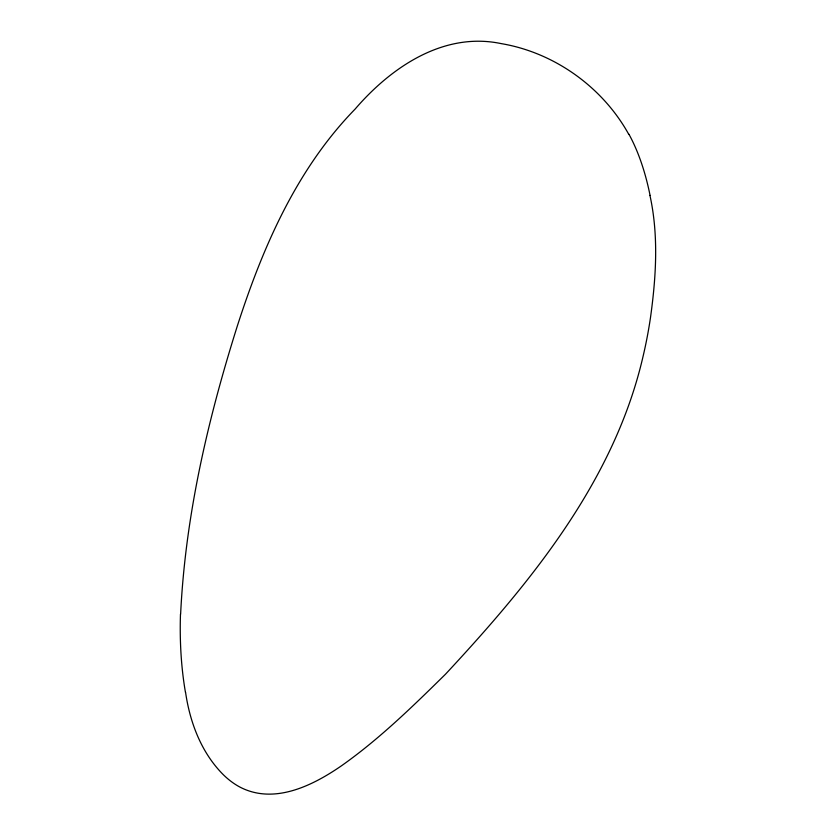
<?xml version="1.0" encoding="UTF-8"?>
<svg xmlns="http://www.w3.org/2000/svg" width="836" height="836" viewBox="0 0 836 836"><rect width="100%" height="100%" fill="white"/><g stroke="black" fill="none" stroke-linecap="round" stroke-linejoin="round"><path stroke-width="1.25" d="M180.628 614.052C185.331 515.906 207.85 419.358 237.351 325.915C262.703 247.299 296.613 169.039 355.101 109.098C390.997 67.361 443.519 31.496 501.182 43.608C554.456 52.574 602.746 87.216 628.829 134.471M649.938 195.384C658.778 235.574 656.082 277.197 650.481 317.638A228.562 110.665 -82.4 0 1 642.978 356.753C614.167 481.233 530.432 582.849 445.452 674.255C412.566 706.598 379.335 739.066 341.558 765.734C313.04 785.412 274.668 804.723 240.517 787.387A228.562 110.665 -82.4 0 1 223.316 774.711C201.382 752.776 189.939 722.544 185.561 692.281M628.944 134.241A225.553 109.202 -82.4 0 1 650.042 195.269M185.456 692.396A225.553 109.202 -82.4 0 1 180.482 614.094"/></g></svg>
